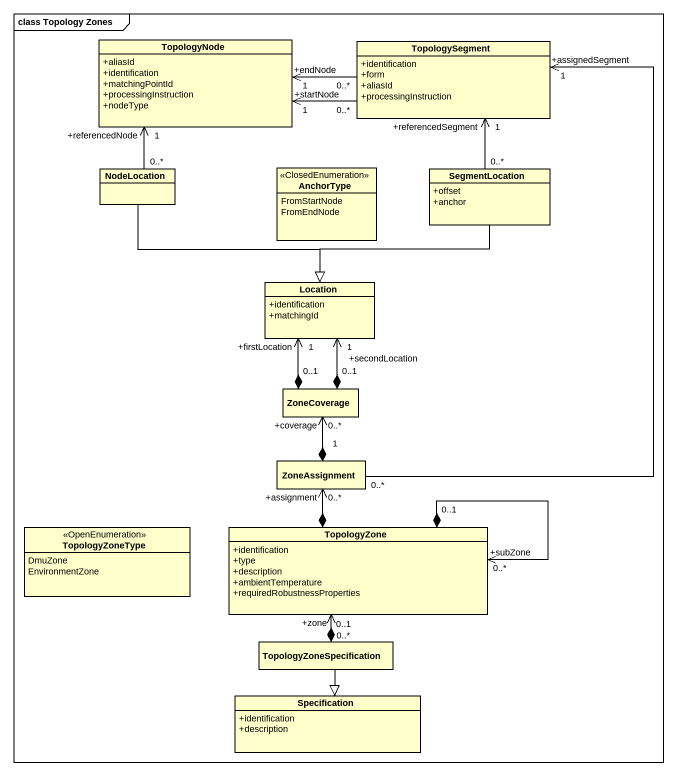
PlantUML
@startuml
mainframe class Topology Zones
hide circle
hide empty members
skinparam classAttributeIconSize 0
class TopologyNode {
  +aliasId
  +identification
  +matchingPointId
  +processingInstruction
  +nodeType
}
class TopologySegment {
  +identification
  +form
  +aliasId
  +processingInstruction
}
class NodeLocation
enum AnchorType <<ClosedEnumeration>> {
  FromStartNode
  FromEndNode
}
class SegmentLocation {
  +offset
  +anchor
}
class Location {
  +identification
  +matchingId
}
class ZoneCoverage
class ZoneAssignment
enum TopologyZoneType <<OpenEnumeration>> {
  DmuZone
  EnvironmentZone
}
class TopologyZone {
  +identification
  +type
  +description
  +ambientTemperature
  +requiredRobustnessProperties
}
class TopologyZoneSpecification
class Specification {
  +identification
  +description
}
TopologySegment "0..*" -left-> "+endNode\n1" TopologyNode
TopologySegment "0..*" -left-> "+startNode\n1" TopologyNode
NodeLocation "0..*" -up-> "+referencedNode\n1" TopologyNode
NodeLocation --|> Location
SegmentLocation "0..*" -up-> "+referencedSegment\n1" TopologySegment
SegmentLocation --|> Location
ZoneCoverage "0..1" *-up-> "1\n+secondLocation" Location
ZoneCoverage "0..1" *-up-> "1\n+firstLocation" Location
ZoneAssignment "0..*" -up-> "1\n+assignedSegment" TopologySegment
ZoneAssignment "1" *-up-> "0..*\n+coverage" ZoneCoverage
TopologyZone *-up-> "0..*\n+assignment" ZoneAssignment
TopologyZone "0..1" *--> "+subZone\n0..*" TopologyZone
TopologyZoneSpecification "0..1" *-up-> "+zone\n0..*" TopologyZone
TopologyZoneSpecification --|> Specification
@enduml
